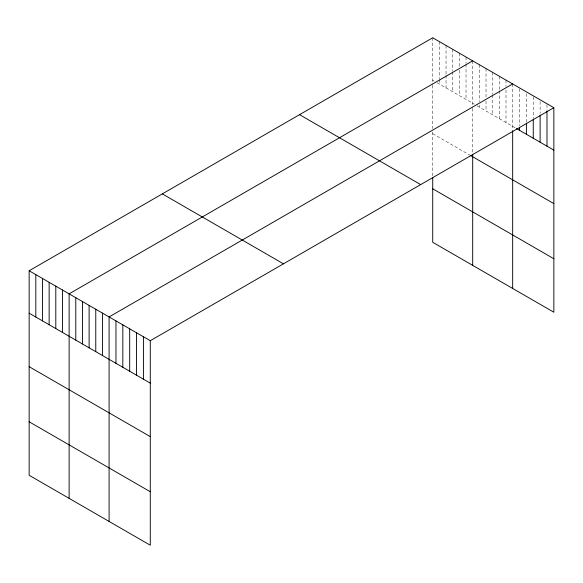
<?xml version="1.0" encoding="UTF-8"?>
<svg xmlns="http://www.w3.org/2000/svg" width="583" height="583" viewBox="0 0 583 583"><rect width="100%" height="100%" fill="white"/><g stroke="black" fill="none" stroke-linecap="round" stroke-linejoin="round"><path stroke-width="0.44" stroke-dasharray="2.92 2.19" d="M432.717 80.199L434.197 81.052M437.163 82.764L474.176 104.131M477.134 105.844L515.715 128.114M432.717 133.689L469.73 155.056M546.985 104.656L546.985 110.07M540.12 101.595L540.12 113.328M533.256 96.727L533.256 118.385M526.391 93.666L526.391 122.547M519.526 88.798L519.526 125.804M512.668 83.937L512.668 129.754M506 80.09L506 86.408M506 90.015L506 122.51M499.34 76.242L499.34 89.782M499.34 90.686L499.34 118.662M492.679 72.394L492.679 94.06M492.679 94.956L492.679 114.815M486.018 68.554L486.018 97.434M486.018 101.041L486.018 110.967M479.357 64.706L479.357 101.704M479.357 105.319L479.357 107.119M472.689 60.858L472.689 107.52M472.689 108.372L472.689 153.373M466.028 57.01L466.028 63.328M466.028 64.232L466.028 99.431M459.368 53.162L459.368 66.702M459.368 70.31L459.368 95.583M452.707 49.322L452.707 70.98M452.707 71.884L452.707 91.735M446.046 45.474L446.046 74.354M446.046 75.258L446.046 87.887M439.378 41.626L439.378 78.632M439.378 79.528L439.378 84.047M432.717 37.778L432.717 84.44M432.717 85.293L432.717 128.595M432.717 131.991L432.717 176.554"/><path stroke-width="0.87" d="M553.85 107.717L150.283 340.712L150.283 545.222L29.15 475.283L29.15 270.774L432.717 37.778L553.85 107.717L553.85 312.226L432.717 242.288L432.717 177.429M472.689 60.858L69.122 293.854L69.122 498.363M512.668 83.937L109.094 316.933L109.094 521.442M516.48 128.559L553.85 150.13M470.474 155.486L553.85 203.62M432.717 188.797L553.85 258.735M299.538 114.669L420.671 184.6M162.329 193.891L283.462 263.822M29.15 270.774L150.283 340.712M29.15 313.195L150.283 383.133M29.15 366.685L150.283 436.623M29.15 421.793L150.283 491.731M546.985 110.974L546.985 146.173M540.12 115.128L540.12 142.208M533.256 119.289L533.256 138.244M526.391 123.45L526.391 134.279M519.526 127.611L519.526 130.315M512.668 130.599L512.668 288.447M472.689 154.218L472.689 265.367M143.418 336.748L143.418 379.169M136.553 332.784L136.553 375.204M129.688 328.827L129.688 371.24M122.824 324.862L122.824 367.275M115.959 320.898L115.959 363.318M102.433 313.086L102.433 355.506M95.772 309.238L95.772 351.658M89.112 305.397L89.112 347.811M82.451 301.549L82.451 343.97M75.783 297.702L75.783 340.122M62.461 290.006L62.461 332.427M55.8 286.166L55.8 328.579M49.14 282.318L49.14 324.738M42.472 278.47L42.472 320.89M35.811 274.622L35.811 317.043"/></g></svg>
